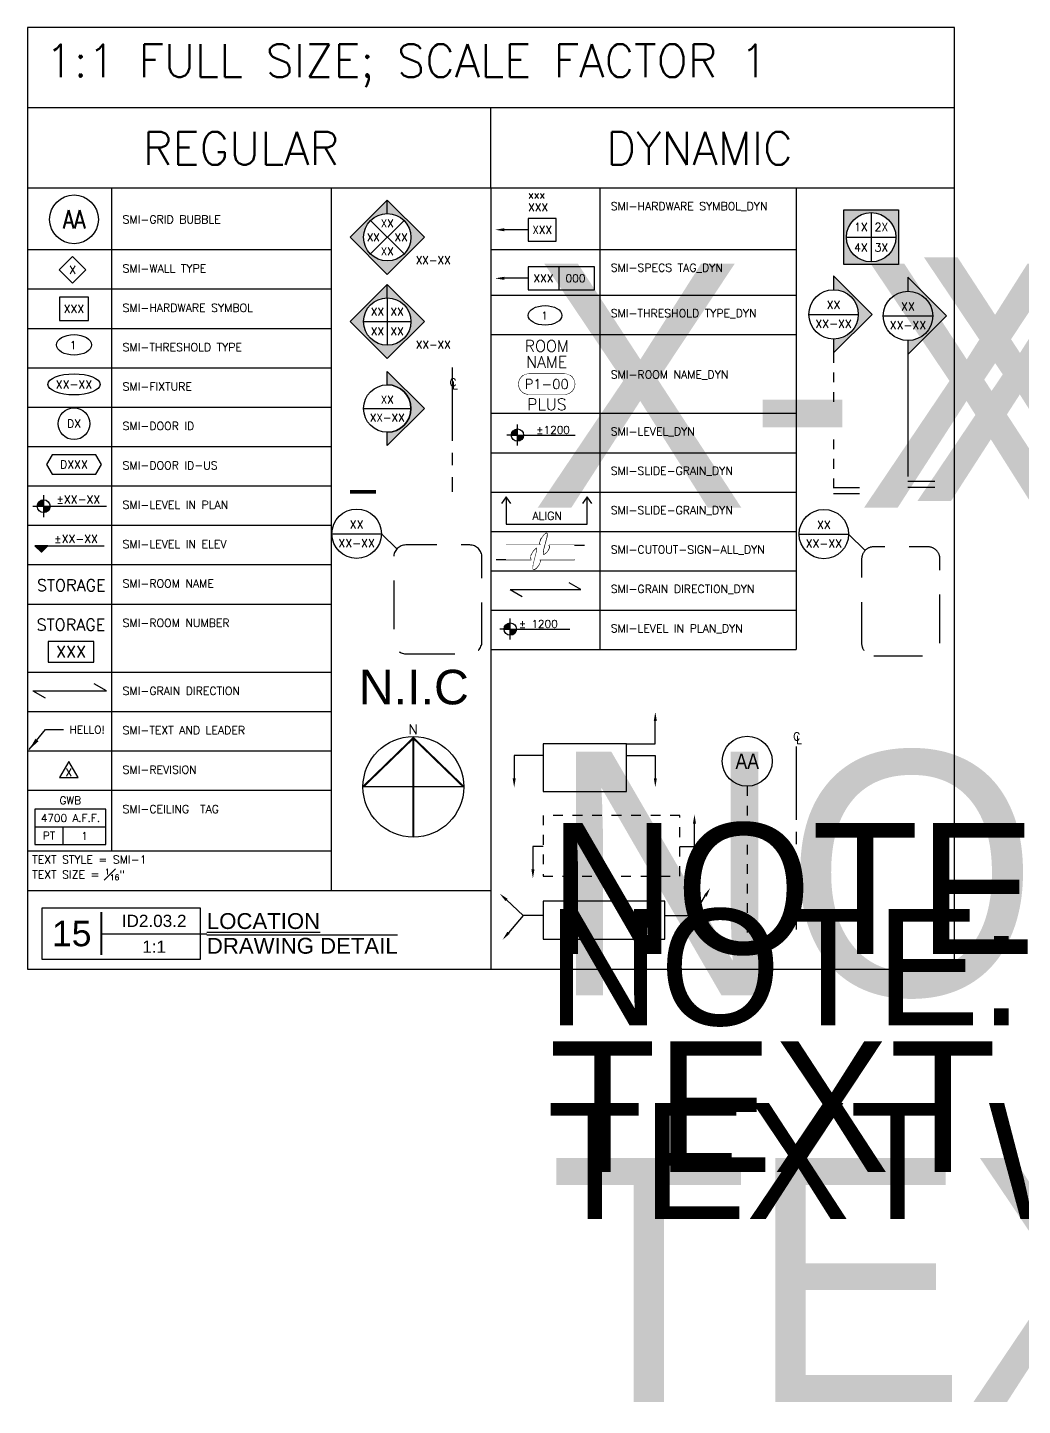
# Model space of a CAD drawing. Header units: inches. Extents: x -11160 to 9368, y -3485 to 2663.
# Drawn here: x -5056.62 to -5046.43, y 899.45 to 913.57 of the extents above; entities that cross this region are included whole.
import ezdxf
from ezdxf.enums import TextEntityAlignment as Align

# ---------------------------------------------------------------- set-up
doc = ezdxf.new("R2018")
doc.units = ezdxf.units.IN
doc.header["$MEASUREMENT"] = 0
doc.set_wipeout_variables(frame=1)
for name, pattern in [('AUDIT_D_100415104425-1', [0]), ('CENTER', [2, 1.25, -0.25, 0.25, -0.25]), ('CENTER2', [1.125, 0.75, -0.125, 0.125, -0.125]), ('HIDDEN2', [0.1875, 0.125, -0.0625]), ('HIDDENX2', [0.75, 0.5, -0.25]), ('PHANTOM2', [1.25, 0.625, -0.125, 0.125, -0.125, 0.125, -0.125])]:
    doc.linetypes.add(name, pattern=pattern)
doc.layers.add('A-ARCH-NOTE', color=2, linetype='AUDIT_D_100415104425-1', lineweight=20)
for name, color, linetype in [('I-Anno-Code', 2, 'Continuous'), ('SM-A-NOTE', 2, 'Continuous'), ('SM-COM-TEXT', 2, 'Continuous'), ('SM-I-Ctrl-Wout', 197, 'Continuous'), ('SM-RCP-TEXT', 2, 'Continuous')]:
    doc.layers.add(name, color=color, linetype=linetype)
doc.styles.add('ATTRIBUTES', font='romans.shx')
doc.styles.add('ATTRIBUTES-1', font='romans.shx', dxfattribs={"height": 0.082031})
doc.styles.add('Grid_STANDARD', font='ARIALN.TTF')
doc.styles.add('ROMANS65', font='ROMANS.shx', dxfattribs={"height": 6.5})
doc.styles.add('SHT_ARIAL', font='arial.ttf')
doc.styles.add('SIMPLEX', font='simplex.shx')
doc.styles.add('SMI-1', font='romans.shx', dxfattribs={"height": 0.082031})
doc.styles.add('SMM-1', font='romans.shx', dxfattribs={"height": 2})
doc.styles.add('SMM-BOLD', font='arial.ttf', dxfattribs={"height": 0.5})
doc.styles.add('SMM_ARIAL', font='arial.ttf')
doc.dimstyles.new('SMI-1', dxfattribs={"dimtxt": 0.078125, "dimasz": 0.125, "dimexe": 0.078125, "dimexo": 0.078125, "dimgap": 0.0625, "dimtad": 1, "dimdec": 4, "dimzin": 3, "dimdsep": 46, "dimlunit": 4, "dimtxsty": 'SMI-1', "dimblk": 'SMI-thick', "dimcen": 0.09375, "dimclrd": 1, "dimclre": 1, "dimclrt": 2, "dimadec": 0, "dimazin": 0, "dimtfac": 0.09375, "dimtdec": 4, "dimtmove": 2, "dimatfit": 3, "dimfxl": 1, "dimfrac": 2, "dimtolj": 1, "dimtzin": 3, "dimarcsym": 0})

# ---------------------------------------------------------------- blocks, each defined once
blk = doc.blocks.new('SMI-walltype')
at = {"color": 3}
blk.add_lwpolyline([(-0.001, -0.136), (0.135, 0), (-0.001, 0.137), (-0.137, 0)], close=True, dxfattribs=at)
at = {"color": 2, "style": 'ATTRIBUTES-1'}
blk.add_attdef('WALL_TYPE_NO.', text='', height=0.082, dxfattribs=at).set_placement((0, 0), align=Align.MIDDLE_CENTER)
blk = doc.blocks.new('SMI-reference-bubble')
at = {"color": 3}
blk.add_line((-0.253, 0), (0.253, 0), dxfattribs=at)
blk.add_circle((0, 0), 0.253, dxfattribs=at)
at = {"color": 2, "style": 'ATTRIBUTES-1'}
for tag, p in [('NO', (0, 0.096)), ('PAGE', (0, -0.096))]:
    blk.add_attdef(tag, text='', height=0.082, dxfattribs=at).set_placement(p, align=Align.MIDDLE_CENTER)
blk = doc.blocks.new('SMI-room_name')
at = {"color": 4, "style": 'ATTRIBUTES'}
blk.add_attdef('R_NAME', text='', height=0.12, dxfattribs=at).set_placement((0, 0), align=Align.MIDDLE_CENTER)
blk = doc.blocks.new('*U220')
at = {"color": 8, "linetype": 'CENTER2'}
blk.add_line((0, -0.106), (0, -2.099), dxfattribs=at)
at = {"color": 2, "char_height": 0.082, "style": 'SMI-1'}
for s, insert, width, attachment_point in [('C', (-0.031, 0.039), 0.06732, 1), ('L', (0, -0.079), 0.0917, 7)]:
    blk.add_mtext(s, dxfattribs=dict(at, insert=insert, width=width, attachment_point=attachment_point))
blk = doc.blocks.new('*U205')
at = {"color": 3}
for p, q in [((-0.64, 0.688), (-0.133, 0.688)), ((-0.133, 0.688), (0.037, 0.521))]:
    blk.add_line(p, q, dxfattribs=at)
at = {"color": 3, "linetype": 'HIDDENX2', "flags": 128}
blk.add_lwpolyline([(0.125, -0.558), (0.677, -0.558, 0.414214), (0.802, -0.433), (0.802, 0.433, 0.414214), (0.677, 0.558), (0.125, 0.558, 0.414214), (0, 0.433), (0, -0.433, 0.414214)], format="xyb", close=True, dxfattribs=at)
at = {"color": 3}
blk.add_circle((-0.387, 0.688), 0.253, dxfattribs=at)
at = {"color": 2, "style": 'SMI-1', "flags": 8}
for tag, p in [('#', (-0.387, 0.784)), ('##', (-0.387, 0.592))]:
    blk.add_attdef(tag, text='', height=0.082, dxfattribs=at).set_placement(p, align=Align.MIDDLE_CENTER)
blk = doc.blocks.new('SMI-thick')
at = {"color": 0, "linetype": 'Continuous'}
blk.add_line((-1.08, 0), (1.08, 0), dxfattribs=at)
at = {"color": 4, "linetype": 'Continuous'}
blk.add_line((0.39, 0.39), (-0.39, -0.39), dxfattribs=at)
blk = doc.blocks.new('SMI-cline-symbol')
at = {"color": 2, "char_height": 0.082, "width": 2.23601, "style": 'SMI-1'}
for s, insert, attachment_point in [('C', (-0.029, 0.114), 1), ('L', (0, 0), 7)]:
    blk.add_mtext(s, dxfattribs=dict(at, insert=insert, attachment_point=attachment_point))
blk = doc.blocks.new('SMI-4_way_angled_elevation_symbol')
at = {"color": 2}
for p, q in [((4.36, 4.36), (-4.36, -4.36)), ((-4.36, 4.36), (4.36, -4.36))]:
    blk.add_line(p, q, dxfattribs=at)
blk.add_circle((0, 0), 6.17, dxfattribs=at)
at = {"color": 2, "style": 'ATTRIBUTES-1'}
for p in [(0, 3.62), (-3.62, 0), (3.62, 0), (0, -3.62)]:
    blk.add_attdef('NO', text='', height=2, dxfattribs=at).set_placement(p, align=Align.MIDDLE_CENTER)
blk.add_attdef('PAGE', text='', height=2, dxfattribs=at).set_placement((7.41, -4.97), align=Align.TOP_LEFT)
blk = doc.blocks.new('SMI-REVISION')
at = {"color": 2}
blk.add_lwpolyline([(2.44, 4.23), (0, 0), (4.89, 0)], close=True, dxfattribs=at)
at = {"color": 2, "style": 'ATTRIBUTES-1'}
blk.add_attdef('REV_NO.', text='', height=2, dxfattribs=at).set_placement((2.46, 0.39), align=Align.CENTER)
blk = doc.blocks.new('SMI-4way-elev_dyn')
h = blk.add_hatch(color=8)
h.paths.add_polyline_path([(-0.28, 0.28), (-0.28, -0.28), (0.28, -0.28), (0.28, 0.28)])
h.paths.add_polyline_path([(0.253, 0, 1), (-0.253, 0, 1)], flags=16)
h.paths.add_polyline_path([(-0.188, -0.167), (-0.006, -0.167), (-0.006, -0.044), (-0.188, -0.044)], flags=8)
h.paths.add_polyline_path([(0.022, -0.167), (0.2, -0.167), (0.2, -0.044), (0.022, -0.044)], flags=8)
h.paths.add_polyline_path([(0.022, 0.044), (0.2, 0.044), (0.2, 0.167), (0.022, 0.167)], flags=8)
h.paths.add_polyline_path([(-0.194, 0.044), (-0.04, 0.044), (-0.04, 0.167), (-0.194, 0.167)], flags=8)
at = {"color": 3}
for p, q in [((0, 0.253), (0, -0.253)), ((-0.253, 0), (0.253, 0))]:
    blk.add_line(p, q, dxfattribs=at)
at = {"color": 8}
blk.add_lwpolyline([(-0.28, -0.28), (-0.28, 0.28), (0.28, 0.28), (0.28, -0.28)], close=True, dxfattribs=at)
at = {"color": 3}
blk.add_circle((0, 0), 0.253, dxfattribs=at)
at = {"color": 8}
blk.add_circle((0, 0), 0.253, dxfattribs=at)
at = {"color": 2, "style": 'ATTRIBUTES-1'}
for tag, p in [('N1', (-0.105, 0.105)), ('N2', (0.105, 0.105)), ('N4', (-0.105, -0.105)), ('N3', (0.105, -0.105))]:
    blk.add_attdef(tag, text='', height=0.082, dxfattribs=at).set_placement(p, align=Align.MIDDLE_CENTER)
at = {"color": 2, "lineweight": 30, "flags": 104}
blk.add_attdef('PAGE', text='', height=0.082, dxfattribs=at).set_placement((0.398, -0.205), align=Align.TOP_LEFT)
blk = doc.blocks.new('*U140')
at = {"color": 8, "linetype": 'CENTER2'}
blk.add_line((0, 0), (0, -40.33), dxfattribs=at)
at = {"color": 4, "linetype": 'Continuous'}
blk.add_circle((0, 6.5), 6.5, dxfattribs=at)
at = {"color": 0, "linetype": 'Continuous', "style": 'Grid_STANDARD'}
blk.add_attdef('XX', text='', height=4, dxfattribs=at).set_placement((0, 6.5), align=Align.MIDDLE_CENTER)
blk = doc.blocks.new('*U141')
at = {"color": 3}
blk.add_line((0, -44.7), (6.74, -44.7), dxfattribs=at)
at = {"color": 5}
blk.add_line((0, -46.22), (6.74, -46.22), dxfattribs=at)
at = {"color": 5, "linetype": 'CENTER'}
for points in [[(0, -9.66), (0, -24.23)], [(0, -32.17), (0, -46.22)]]:
    blk.add_lwpolyline(points, dxfattribs=at)
blk = doc.blocks.new('*U142')
at = {"layer": 'A-ARCH-NOTE', "color": 3}
blk.add_lwpolyline([(-4.63, -4.76, -1), (-4.63, 0.53), (4.63, 0.53, -1), (4.63, -4.76)], format="xyb", close=True, dxfattribs=at)
at = {"color": 0, "style": 'SIMPLEX'}
blk.add_attdef('P1-00', text='', height=2.5, dxfattribs=at).set_placement((0, -2.11), align=Align.MIDDLE)
at = {"layer": 'A-ARCH-NOTE', "color": 4, "style": 'ATTRIBUTES-1'}
for tag, p in [('RM_NAME2', (0, 6.3)), ('RM_NAME', (0, 2.14)), ('MISC', (0.03, -8.89))]:
    blk.add_attdef(tag, text='', height=3, dxfattribs=at).set_placement(p, align=Align.CENTER)
blk.add_wipeout([(0, 0.53), (4.63, 0.53), (4.91, 0.51), (5.09, 0.49), (5.57, 0.35), (5.95, 0.17), (6.3, -0.07), (6.63, -0.39), (6.93, -0.82), (7.09, -1.15), (7.22, -1.62), (7.27, -2.11), (7.22, -2.61), (7.09, -3.08), (6.93, -3.41), (6.63, -3.84), (6.3, -4.16), (5.95, -4.4), (5.57, -4.58), (5.09, -4.72), (4.91, -4.74), (4.63, -4.76), (0, -4.76), (-4.63, -4.76), (-4.91, -4.74), (-5.09, -4.72), (-5.57, -4.58), (-5.95, -4.4), (-6.3, -4.16), (-6.63, -3.84), (-6.93, -3.41), (-7.09, -3.08), (-7.22, -2.61), (-7.27, -2.11), (-7.22, -1.62), (-7.09, -1.15), (-6.93, -0.82), (-6.63, -0.39), (-6.3, -0.07), (-5.95, 0.17), (-5.57, 0.35), (-5.09, 0.49), (-4.91, 0.51), (-4.63, 0.53)]).dxf.layer = 'SM-I-Ctrl-Wout'
blk = doc.blocks.new('*U143')
at = {"color": 0, "linetype": 'ByBlock'}
for p, q in [((0, 3.02), (0, -9.4)), ((21.66, 3.02), (0, 3.02)), ((21.66, -9.4), (21.66, 3.02)), ((0, -9.4), (21.66, -9.4))]:
    blk.add_line(p, q, dxfattribs=at)
at = {"color": 1, "linetype": 'ByBlock'}
for points in [[(29.19, 8.95, 0.8, 0, 0), (29.19, 11.35, 0, 0, 0)], [(-7.53, -5.91, 0.8, 0, 0), (-7.53, -8.31, 0, 0, 0)], [(29.19, -5.91, 0.8, 0, 0), (29.19, -8.31, 0, 0, 0)]]:
    blk.add_lwpolyline(points, format="xyseb", dxfattribs=at)
for points in [[(29.19, 3.02), (29.19, 8.95)], [(0, 0.02), (-7.53, 0.02)], [(-7.53, 0.02), (-7.53, -5.91)], [(21.66, 3.02), (29.19, 3.02)], [(21.66, 0.02), (29.19, 0.02)], [(29.19, 0.02), (29.19, -5.91)]]:
    blk.add_lwpolyline(points, dxfattribs=at)
at = {"layer": 'I-Anno-Code', "lineweight": 30, "flags": 104}
blk.add_attdef('Text', text='', height=2, dxfattribs=at).set_placement((1.55, 1.03), align=Align.TOP_LEFT)
blk = doc.blocks.new('*U144')
at = {"color": 1, "linetype": 'ByBlock'}
for points in [[(39.38, 0.85, 0.8, 0, 0), (39.38, 3.26, 0, 0, 0)], [(-2.66, -11, 0.8, 0, 0), (-2.66, -13.41, 0, 0, 0)], [(39.38, -11, 0.8, 0, 0), (39.38, -13.41, 0, 0, 0)]]:
    blk.add_lwpolyline(points, format="xyseb", dxfattribs=at)
for points in [[(39.38, -5.08), (39.38, 0.85)], [(0, -5.08), (-2.66, -5.08)], [(-2.66, -5.08), (-2.66, -11)], [(35.61, -5.08), (39.38, -5.08)], [(35.61, -5.08), (39.38, -5.08)], [(39.38, -5.08), (39.38, -11)]]:
    blk.add_lwpolyline(points, dxfattribs=at)
at = {"layer": 'Defpoints', "color": 67, "linetype": 'HIDDEN2'}
for p, q in [((0, 3.02), (0, -12.75)), ((35.61, 3.02), (0, 3.02)), ((35.61, -12.75), (35.61, 3.02)), ((0, -12.75), (35.61, -12.75))]:
    blk.add_line(p, q, dxfattribs=at)
at = {"layer": 'I-Anno-Code', "lineweight": 30, "flags": 104}
blk.add_attdef('Text', text='', height=2, dxfattribs=at).set_placement((1.55, 1.03), align=Align.TOP_LEFT)
blk = doc.blocks.new('*U145')
at = {"color": 1}
blk.add_lwpolyline([(-6.19, 0.02, 0.8, 0, 0), (-8.59, 0.02, 0, 0, 0)], format="xyseb", dxfattribs=at)
for points in [[(-4.2, 0.02), (-6.19, 0.02)], [(0, 0.02), (-4.2, 0.02)]]:
    blk.add_lwpolyline(points, dxfattribs=at)
blk.add_lwpolyline([(0, -2.91), (7.29, -2.91), (7.29, 2.91), (0, 2.91)], close=True, dxfattribs=at)
at = {"color": 2, "style": 'ATTRIBUTES-1'}
for tag, p in [('NAME2', (0, 9.13)), ('NAME1', (0, 5.82))]:
    blk.add_attdef(tag, text='', height=2, dxfattribs=at).set_placement(p, align=Align.MIDDLE_LEFT)
blk.add_attdef('NO.', text='', height=2, dxfattribs=at).set_placement((3.64, 0), align=Align.MIDDLE_CENTER)
blk = doc.blocks.new('*U217')
at = {"color": 1}
blk.add_line((7.93, 3.02), (7.93, -2.98), dxfattribs=at)
at = {"color": 1, "linetype": 'ByBlock'}
blk.add_lwpolyline([(-6.22, 0.02, 0.8, 0, 0), (-8.62, 0.02, 0, 0, 0)], format="xyseb", dxfattribs=at)
for points in [[(-4.8, 0.02), (-6.22, 0.02)], [(0, 0.02), (-4.8, 0.02)]]:
    blk.add_lwpolyline(points, dxfattribs=at)
at = {"color": 0}
blk.add_lwpolyline([(0, -2.98), (17.23, -2.98), (17.23, 3.02), (0, 3.02)], close=True, dxfattribs=at)
at = {"color": 2, "lineweight": 30, "flags": 104}
blk.add_attdef('NAME', text='', height=2, dxfattribs=at).set_placement((0.57, 3.83), align=Align.BOTTOM_LEFT)
at = {"color": 2, "style": 'SMM-1'}
blk.add_attdef('TYP', text='', height=2, dxfattribs=at).set_placement((3.96, 0.02), align=Align.MIDDLE_CENTER)
blk.add_attdef('XXX', text='', height=2, dxfattribs=at).set_placement((9.73, 0.02), align=Align.MIDDLE_LEFT)
blk = doc.blocks.new('SMI-ceiling_tag')
at = {"color": 1}
blk.add_line((-11.08, -6.91), (-11.08, -2.3), dxfattribs=at)
blk.add_lwpolyline([(-18.46, -2.3), (0, -2.3), (0, 2.3), (-18.46, 2.3)], close=True, dxfattribs=at)
at = {"color": 3}
blk.add_lwpolyline([(-18.46, 2.3), (-18.46, -6.91), (0, -6.91), (0, 2.3), (-18.46, 2.3)], dxfattribs=at)
at = {"color": 2, "style": 'ATTRIBUTES-1'}
for tag, p in [('MATERIAL', (-9.23, 4.6)), ('C.HEIGHT', (-9.2, 0)), ('FINISH', (-14.77, -4.6)), ('NO.', (-5.54, -4.66))]:
    blk.add_attdef(tag, text='', height=2, dxfattribs=at).set_placement(p, align=Align.MIDDLE_CENTER)
blk = doc.blocks.new('SM REF TAG-L')
at = {"color": 1, "linetype": 'Continuous'}
blk.add_line((14.03, 0), (38.98, 0), dxfattribs=at)
at = {"color": 2, "linetype": 'Continuous'}
blk.add_lwpolyline([(37.38, -6.12), (0, -6.12), (0, 6.12), (37.38, 6.12)], close=True, dxfattribs=at)
at = {"color": 1, "linetype": 'Continuous', "const_width": 0.5}
blk.add_lwpolyline([(14.03, 5.15), (14.03, -5.05)], dxfattribs=at)
at = {"color": 1, "style": 'SHT_ARIAL'}
for tag, p in [('TITLE2', (39, 6.12)), ('%%UTITLE2', (39, 1.11)), ('%%OTITLE1', (39, -4.74))]:
    blk.add_attdef(tag, p, '', height=3.75, dxfattribs=at)
at = {"color": 1, "linetype": 'Continuous', "style": 'SHT_ARIAL'}
for tag, p in [('SHEET', (26.52, 3.03)), ('SCALE', (26.52, -3.09))]:
    blk.add_attdef(tag, text='', height=2.67, dxfattribs=at).set_placement(p, align=Align.MIDDLE)
at = {"color": 1, "style": 'SHT_ARIAL'}
blk.add_attdef('NO', text='', height=6.03, dxfattribs=at).set_placement((7.02, -0.01), align=Align.MIDDLE)
blk = doc.blocks.new('*U147')
at = {"linetype": 'ByBlock'}
for points in [[(-0.328, 0.188), (0.129, 0.188, -0.35878), (0.113, 0.222, -0.158891), (0.191, 0.34, -0.660676), (0.202, 0.336, -0.099894), (0.193, 0.272), (0.16, 0.144, 0.063527), (0.151, 0.074, 0.712672), (0.172, 0.064, 0.165502), (0.24, 0.151, 0.321469), (0.232, 0.188), (0.69, 0.188)], [(-0.457, 0), (0, 0, -0.35878), (-0.015, 0.034, -0.158891), (0.062, 0.152, -0.660676), (0.073, 0.148, -0.099894), (0.064, 0.084), (0.032, -0.044, 0.063527), (0.023, -0.113, 0.712672), (0.043, -0.124, 0.165502), (0.112, -0.036, 0.321469), (0.104, 0), (0.561, 0)]]:
    blk.add_lwpolyline(points, format="xyb", dxfattribs=at)
at = {"color": 191, "linetype": 'ByBlock'}
blk.add_wipeout([(-0.328, 0.188), (-0.328, 0), (0, 0), (-0.007, 0.005), (-0.011, 0.009), (-0.014, 0.014), (-0.016, 0.021), (-0.016, 0.027), (-0.015, 0.034), (-0.012, 0.045), (-0.009, 0.055), (-0.004, 0.067), (0.002, 0.078), (0.009, 0.091), (0.014, 0.099), (0.021, 0.11), (0.027, 0.117), (0.034, 0.125), (0.039, 0.131), (0.046, 0.138), (0.052, 0.144), (0.059, 0.15), (0.065, 0.154), (0.069, 0.154), (0.071, 0.149), (0.073, 0.144), (0.073, 0.131), (0.072, 0.115), (0.07, 0.105), (0.068, 0.096), (0.064, 0.084), (0.061, 0.069), (0.058, 0.059), (0.055, 0.049), (0.052, 0.035), (0.048, 0.02), (0.045, 0.01), (0.041, -0.008), (0.038, -0.019), (0.034, -0.034), (0.031, -0.048), (0.027, -0.063), (0.025, -0.08), (0.023, -0.098), (0.023, -0.117), (0.024, -0.121), (0.026, -0.124), (0.029, -0.126), (0.037, -0.127), (0.046, -0.122), (0.055, -0.115), (0.063, -0.109), (0.074, -0.098), (0.08, -0.091), (0.089, -0.079), (0.096, -0.069), (0.101, -0.06), (0.106, -0.05), (0.112, -0.036), (0.114, -0.026), (0.114, -0.017), (0.111, -0.009), (0.106, -0.002), (0.104, 0), (0.561, 0), (0.561, 0.188), (0.232, 0.188), (0.237, 0.183), (0.24, 0.177), (0.242, 0.171), (0.243, 0.166), (0.243, 0.16), (0.241, 0.154), (0.239, 0.147), (0.236, 0.141), (0.231, 0.13), (0.227, 0.122), (0.22, 0.112), (0.216, 0.106), (0.211, 0.099), (0.205, 0.093), (0.199, 0.086), (0.193, 0.081), (0.187, 0.076), (0.181, 0.071), (0.175, 0.066), (0.172, 0.064), (0.169, 0.062), (0.165, 0.061), (0.162, 0.061), (0.16, 0.061), (0.158, 0.062), (0.155, 0.064), (0.153, 0.066), (0.152, 0.068), (0.151, 0.07), (0.151, 0.074), (0.152, 0.087), (0.153, 0.104), (0.156, 0.126), (0.159, 0.14), (0.162, 0.15), (0.164, 0.16), (0.168, 0.173), (0.169, 0.18), (0.172, 0.19), (0.176, 0.204), (0.179, 0.217), (0.182, 0.228), (0.185, 0.24), (0.189, 0.254), (0.193, 0.27), (0.196, 0.28), (0.198, 0.287), (0.2, 0.298), (0.201, 0.308), (0.202, 0.315), (0.202, 0.326), (0.202, 0.33), (0.201, 0.337), (0.201, 0.337), (0.199, 0.34), (0.198, 0.341), (0.194, 0.342), (0.191, 0.34), (0.186, 0.336), (0.177, 0.328), (0.168, 0.319), (0.16, 0.31), (0.149, 0.297), (0.138, 0.279), (0.131, 0.267), (0.125, 0.255), (0.121, 0.245), (0.117, 0.235), (0.113, 0.222), (0.112, 0.212), (0.113, 0.206), (0.116, 0.199), (0.12, 0.194), (0.123, 0.191), (0.129, 0.188)], dxfattribs=at).dxf.layer = 'SM-I-Ctrl-Wout'
blk = doc.blocks.new('*U148')
at = {"color": 0, "linetype": 'ByBlock'}
for p, q in [((0, 3.02), (0, -6.81)), ((31.66, 3.02), (0, 3.02)), ((31.66, -6.81), (31.66, 3.02)), ((0, -6.81), (31.66, -6.81))]:
    blk.add_line(p, q, dxfattribs=at)
at = {"color": 1, "linetype": 'ByBlock'}
for points in [[(-9.53, 3.39, 0.8, 0, 0), (-11.29, 5.02, 0, 0, 0)], [(42.2, 4.42, 0.8, 0, 0), (43.45, 6.47, 0, 0, 0)], [(-9, -5.17, 0.8, 0, 0), (-10.55, -7.01, 0, 0, 0)]]:
    blk.add_lwpolyline(points, format="xyseb", dxfattribs=at)
for points in [[(39.11, -0.64), (42.2, 4.42)], [(-5.18, -0.64), (-9.53, 3.39)], [(-5.18, -0.64), (-9, -5.17)], [(0.09, -0.64), (-5.18, -0.64)], [(0.09, -0.64), (-5.18, -0.64)], [(31.57, -0.64), (39.11, -0.64)]]:
    blk.add_lwpolyline(points, dxfattribs=at)
at = {"layer": 'I-Anno-Code', "lineweight": 30, "flags": 104}
blk.add_attdef('Text', text='', height=2, dxfattribs=at).set_placement((1.55, 1.03), align=Align.TOP_LEFT)
blk = doc.blocks.new('SMI-section_right')
at = {"color": 3}
blk.add_line((-6.17, 0), (6.17, 0), dxfattribs=at)
blk.add_circle((0, 0), 6.17, dxfattribs=at)
at = {"color": 2, "style": 'ATTRIBUTES-1'}
for tag, p in [('NO', (0, 2.34)), ('PAGE', (0, -2.34))]:
    blk.add_attdef(tag, text='', height=2, dxfattribs=at).set_placement(p, align=Align.MIDDLE_CENTER)
blk = doc.blocks.new('SM_TAG FULL ARROW')
for points in [[(6.17, 0), (9.66, 0), (0, 9.66), (-9.66, 0), (-6.17, 0, -1)], [(-6.17, 0), (-9.66, 0), (0, -9.66), (9.66, 0), (6.17, 0, -1)]]:
    blk.add_hatch(color=252).paths.add_polyline_path(points)
at = {"color": 8}
blk.add_line((6.17, 0), (9.66, 0), dxfattribs=at)
blk.add_line((6.17, 0), (9.66, 0), dxfattribs=at)
blk.add_lwpolyline([(-9.66, 0), (0, 9.66), (9.66, 0), (0, -9.66)], close=True, dxfattribs=at)
blk.add_circle((0, 0), 6.17, dxfattribs=at)
blk = doc.blocks.new('SMI-4_way_elevation_symbol')
at = {"color": 3}
for p, q in [((0, 6.17), (0, -6.17)), ((-6.17, 0), (6.17, 0))]:
    blk.add_line(p, q, dxfattribs=at)
blk.add_circle((0, 0), 6.17, dxfattribs=at)
at = {"color": 2, "style": 'ATTRIBUTES-1'}
for p in [(-2.56, 2.56), (2.56, 2.56), (-2.56, -2.56), (2.56, -2.56)]:
    blk.add_attdef('NO', text='', height=2, dxfattribs=at).set_placement(p, align=Align.MIDDLE_CENTER)
blk.add_attdef('PAGE', text='', height=2, dxfattribs=at).set_placement((7.44, -4.99), align=Align.TOP_LEFT)
blk = doc.blocks.new('SM_TAG ARROW')
blk.add_hatch(color=8).paths.add_polyline_path([(0, -6.17), (0, -9.66), (9.66, 0), (0, 9.66), (0, 6.17, -1)])
at = {"color": 8}
blk.add_lwpolyline([(0, -6.17, 1), (0, 6.17), (0, 9.66), (9.66, 0), (0, -9.66)], format="xyb", close=True, dxfattribs=at)
blk = doc.blocks.new('*U149')
at = {"color": 3}
blk.add_ellipse((4.3, -0.07), major_axis=(4.38, 0), ratio=0.581778, dxfattribs=at)
at = {"color": 2, "style": 'ATTRIBUTES-1'}
blk.add_attdef('TRASH_NO.', text='', height=2, dxfattribs=at).set_placement((4.13, -1.14), align=Align.CENTER)
blk = doc.blocks.new('*U150')
h = blk.add_hatch(color=9)
h.paths.add_polyline_path([(0, 1.6, 0.414214), (-1.6, 0), (0, 0)])
h.paths.add_polyline_path([(1.6, 0), (0, 0), (0, -1.6, 0.414214)])
at = {"color": 3}
for p, q in [((-1.6, 0), (-2.75, 0)), ((-1.6, 0), (15.05, 0)), ((0, -2.75), (0, 2.75))]:
    blk.add_line(p, q, dxfattribs=at)
blk.add_circle((0, 0), 1.6, dxfattribs=at)
at = {"color": 2, "style": 'ATTRIBUTES-1'}
blk.add_attdef('LEVEL', text='', height=2, dxfattribs=at).set_placement((4.92, -0.27), align=Align.BOTTOM_LEFT)
blk = doc.blocks.new('SMI-grain_direction_DYN')
for p, q in [((0, 0), (3.05, -1.76)), ((0, 0), (18.36, 0)), ((18.36, 0), (15.31, 1.76))]:
    blk.add_line(p, q)
blk = doc.blocks.new('*U151')
at = {"color": 1}
for points in [[(0.048, -0.067), (0, 0), (-0.048, -0.067)], [(0, 0), (0, -0.278), (0.828, -0.278), (0.828, 0)], [(0.876, -0.067), (0.828, 0), (0.78, -0.067)]]:
    blk.add_lwpolyline(points, dxfattribs=at)
at = {"color": 2, "style": 'SMM-1', "flags": 8}
blk.add_attdef('ALIGN', text='', height=0.082, dxfattribs=at).set_placement((0.419, -0.194), align=Align.MIDDLE_CENTER)
blk = doc.blocks.new('*U164')
at = {"color": 5, "linetype": 'CENTER'}
blk.add_line((0, -0.396), (0, -1.757), dxfattribs=at)
at = {"color": 3}
blk.add_line((0, -1.695), (0.276, -1.695), dxfattribs=at)
at = {"color": 5}
blk.add_line((0, -1.757), (0.276, -1.757), dxfattribs=at)
blk = doc.blocks.new('*U204')
h = blk.add_hatch(color=8)
edge = h.paths.add_edge_path()
edge.add_line((0.396, 0), (0, 0.396))
edge.add_line((0, 0.396), (0, 0.253))
edge.add_arc((0, 0), 0.253, -90, 90, ccw=False)
edge.add_line((0, -0.253), (0, -0.396))
edge.add_line((0, -0.396), (0.396, 0))
at = {"color": 3}
blk.add_line((-0.253, 0), (0.253, 0), dxfattribs=at)
at = {"color": 8}
blk.add_lwpolyline([(0.396, 0), (0, 0.396), (0, 0.253, -1), (0, -0.253), (0, -0.396)], format="xyb", close=True, dxfattribs=at)
at = {"color": 3}
blk.add_circle((0, 0), 0.253, dxfattribs=at)
at = {"color": 2, "style": 'SMI-1', "flags": 8}
for tag, p in [('NO', (0, 0.096)), ('PAGE', (0, -0.096))]:
    blk.add_attdef(tag, text='', height=0.082, dxfattribs=at).set_placement(p, align=Align.MIDDLE_CENTER)
blk = doc.blocks.new('SMI-room_number')
at = {"color": 3}
blk.add_lwpolyline([(0, -0.107), (0.468, -0.107), (0.468, 0.107), (0, 0.107)], close=True, dxfattribs=at)
at = {"color": 4, "style": 'ATTRIBUTES'}
blk.add_attdef('R_NAME', text='', height=0.12, dxfattribs=at).set_placement((0.234, 0.277), align=Align.MIDDLE_CENTER)
at = {"color": 2, "style": 'ATTRIBUTES'}
blk.add_attdef('NO.', text='', height=0.12, dxfattribs=at).set_placement((0.234, 0), align=Align.MIDDLE_CENTER)
blk = doc.blocks.new('SMI-grid_bubble')
at = {"linetype": 'Continuous'}
blk.add_circle((0, 0), 0.25, dxfattribs=at)
at = {"color": 2, "linetype": 'Continuous', "style": 'SMI-1', "width": 0.8}
blk.add_attdef('XX', text='', height=0.188, dxfattribs=at).set_placement((0, 0), align=Align.MIDDLE_CENTER)
blk = doc.blocks.new('SMI-hardware_symbol')
at = {"color": 1}
blk.add_lwpolyline([(-0.149, -0.119), (0.149, -0.119), (0.149, 0.119), (-0.149, 0.119)], close=True, dxfattribs=at)
at = {"color": 2, "style": 'ATTRIBUTES-1'}
blk.add_attdef('NO.', text='', height=0.082, dxfattribs=at).set_placement((0, 0), align=Align.MIDDLE_CENTER)
blk = doc.blocks.new('SMI-trash_type')
at = {"color": 3}
blk.add_ellipse((0, 0), major_axis=(0.18, 0), ratio=0.581778, dxfattribs=at)
at = {"color": 2, "style": 'ATTRIBUTES-1'}
blk.add_attdef('TRASH_NO.', text='', height=0.082, dxfattribs=at).set_placement((-0.007, -0.044), align=Align.CENTER)
blk = doc.blocks.new('SMI-fixture')
at = {"color": 3}
blk.add_ellipse((0, 0), major_axis=(0.267, 0), ratio=0.405564, dxfattribs=at)
at = {"color": 2, "style": 'ATTRIBUTES-1'}
blk.add_attdef('FIXTURE_NO.', text='', height=0.082, dxfattribs=at).set_placement((0, 0), align=Align.MIDDLE_CENTER)
blk = doc.blocks.new('SMI-door-ID')
at = {"color": 2}
blk.add_circle((-0.001, -0.001), 0.163, dxfattribs=at)
at = {"color": 2, "style": 'ATTRIBUTES-1'}
blk.add_attdef('DOOR_NO.', text='', height=0.082, dxfattribs=at).set_placement((0, 0), align=Align.MIDDLE_CENTER)
blk = doc.blocks.new('SMI-door-ID-US')
at = {"color": 2}
blk.add_lwpolyline([(0.224, 0.099), (-0.224, 0.099), (-0.281, 0), (-0.224, -0.099), (0.224, -0.099), (0.281, 0)], close=True, dxfattribs=at)
at = {"color": 2, "style": 'ATTRIBUTES-1'}
blk.add_attdef('DOOR_ID', text='', height=0.082, dxfattribs=at).set_placement((0, 0), align=Align.MIDDLE_CENTER)
blk = doc.blocks.new('SMI-level_in_plan')
at = {"color": 3}
for p, q in [((-0.113, 0), (0.643, 0)), ((-0.065, 0.009), (-0.009, 0.065)), ((-0.064, 0), (0.002, 0.066)), ((-0.062, 0.022), (-0.022, 0.062)), ((-0.054, 0), (0, 0.054)), ((-0.044, 0), (0, 0.044)), ((-0.034, 0), (0, 0.034)), ((-0.024, 0), (0, 0.024)), ((-0.014, 0), (0, 0.014)), ((-0.004, 0), (0, 0.004)), ((0.064, 0), (-0.002, -0.066)), ((0, -0.113), (0, 0.113)), ((0.004, 0), (0, -0.004)), ((0.024, 0), (0, -0.024)), ((0.014, 0), (0, -0.014)), ((0.034, 0), (0, -0.034)), ((0.044, 0), (0, -0.044)), ((0.054, 0), (0, -0.054)), ((0.065, -0.009), (0.009, -0.065)), ((0.062, -0.022), (0.022, -0.062))]:
    blk.add_line(p, q, dxfattribs=at)
blk.add_circle((0, 0), 0.0658, dxfattribs=at)
at = {"color": 2, "style": 'ATTRIBUTES-1'}
blk.add_attdef('LEVEL', text='', height=0.082, dxfattribs=at).set_placement((0.355, 0.07), align=Align.MIDDLE_CENTER)
blk = doc.blocks.new('SMI-level_in_elev')
at = {"color": 3}
for p, q in [((-0.066, 0.066), (0.643, 0.066)), ((-0.06, 0.06), (-0.054, 0.066)), ((-0.055, 0.055), (-0.044, 0.066)), ((-0.05, 0.05), (-0.034, 0.066)), ((-0.045, 0.045), (-0.024, 0.066)), ((-0.04, 0.04), (-0.014, 0.066)), ((-0.035, 0.035), (-0.004, 0.066)), ((0.004, 0.066), (-0.031, 0.031)), ((0.014, 0.066), (-0.026, 0.026)), ((0.024, 0.066), (-0.021, 0.021)), ((0.034, 0.066), (-0.016, 0.016)), ((0.044, 0.066), (-0.011, 0.011)), ((0.054, 0.066), (-0.006, 0.006)), ((0.064, 0.066), (-0.001, 0.001))]:
    blk.add_line(p, q, dxfattribs=at)
blk.add_lwpolyline([(-0.066, 0.066), (0, 0), (0.066, 0.066), (-0.066, 0.066)], dxfattribs=at)
at = {"color": 2, "style": 'ATTRIBUTES-1'}
blk.add_attdef('LEVEL', text='', height=0.082, dxfattribs=at).set_placement((0.355, 0.136), align=Align.MIDDLE_CENTER)
blk = doc.blocks.new('SMI-grain_direction')
at = {"color": 1}
for p, q in [((-0.753, 0), (0, 0)), ((-0.753, 0), (-0.628, -0.072)), ((0, 0), (-0.125, 0.072))]:
    blk.add_line(p, q, dxfattribs=at)
blk = doc.blocks.new('SMI-NORTH')
at = {"color": 8, "linetype": 'Continuous'}
blk.add_line((0.516, 0), (-0.516, 0), dxfattribs=at)
at = {"color": 8, "linetype": 'Continuous', "const_width": 0.0206}
for points in [[(-0.516, 0), (0, 0.501), (0.516, 0)], [(0, -0.516), (0, 0.505)]]:
    blk.add_lwpolyline(points, dxfattribs=at)
at = {"color": 8, "linetype": 'Continuous'}
blk.add_circle((0, 0), 0.516, dxfattribs=at)
at = {"color": 2, "linetype": 'Continuous', "style": 'ROMANS65'}
blk.add_text('N', height=0.101, dxfattribs=at).set_placement((-0.049, 0.539))
blk = doc.blocks.new('*U216')
h = blk.add_hatch(color=9)
h.paths.add_polyline_path([(0, 1.6, 0.414214), (-1.6, 0), (0, 0)])
h.paths.add_polyline_path([(1.6, 0), (0, 0), (0, -1.6, 0.414214)])
at = {"color": 3}
for p, q in [((-1.6, 0), (-2.75, 0)), ((-1.6, 0), (15.45, 0)), ((0, -2.75), (0, 2.75))]:
    blk.add_line(p, q, dxfattribs=at)
blk.add_circle((0, 0), 1.6, dxfattribs=at)
at = {"color": 2, "style": 'ATTRIBUTES-1'}
blk.add_attdef('LEVEL', text='', height=2, dxfattribs=at).set_placement((4.92, -0.27), align=Align.BOTTOM_LEFT)

msp = doc.modelspace()

# ---------------------------------------------------------------- linework, layer by layer
at = {"color": 30}
msp.add_line((-5051.87625, 911.92784), (-5051.87625, 912.7507), dxfattribs=at)
for p, q in [((-5055.76229, 911.92784), (-5055.76229, 905.13269)), ((-5053.51344, 911.92784), (-5053.51344, 904.72894)), ((-5050.76194, 911.92784), (-5050.76194, 907.19664)), ((-5048.75114, 911.92784), (-5048.75114, 907.19664)), ((-5056.62303, 911.29776), (-5053.51344, 911.29776)), ((-5051.87625, 911.29776), (-5048.75114, 911.29776)), ((-5056.62303, 910.89401), (-5053.51344, 910.89401)), ((-5051.87625, 910.8304), (-5048.75114, 910.8304)), ((-5056.62303, 910.49026), (-5053.51344, 910.49026)), ((-5056.62303, 910.08651), (-5053.51344, 910.08651)), ((-5056.62303, 909.68276), (-5053.51344, 909.68276)), ((-5056.62303, 909.27901), (-5053.51344, 909.27901)), ((-5051.87625, 909.21539), (-5048.75114, 909.21539)), ((-5056.62303, 908.87526), (-5053.51344, 908.87526)), ((-5051.87625, 908.81164), (-5048.75114, 908.81164)), ((-5056.62303, 908.47151), (-5053.51344, 908.47151)), ((-5056.62303, 908.06776), (-5053.51344, 908.06776)), ((-5056.62303, 907.66401), (-5053.51344, 907.66401)), ((-5051.87625, 907.60039), (-5048.75114, 907.60039)), ((-5051.87625, 907.19664), (-5048.75114, 907.19664)), ((-5056.62303, 906.96724), (-5053.51344, 906.96724)), ((-5056.62303, 906.56349), (-5053.51344, 906.56349)), ((-5056.62303, 906.15974), (-5053.51344, 906.15974)), ((-5056.62303, 905.75599), (-5053.51344, 905.75599)), ((-5056.62303, 905.13269), (-5053.51344, 905.13269)), ((-5056.62303, 904.72894), (-5051.87625, 904.72894))]:
    msp.add_line(p, q)
at = {"color": 8, "linetype": 'CENTER2'}
msp.add_line((-5052.27237, 910.08842), (-5052.27237, 908.81415), dxfattribs=at)
at = {"color": 3}
msp.add_line((-5052.99883, 908.38473), (-5052.83931, 908.22939), dxfattribs=at)
at = {"color": 30}
for points in [[(-5047.12948, 912.7507), (-5047.12948, 913.57356), (-5056.62303, 913.57356), (-5056.62303, 912.7507)], [(-5047.12948, 911.92784), (-5047.12948, 912.7507), (-5056.62303, 912.7507), (-5056.62303, 911.92784)]]:
    msp.add_lwpolyline(points, dxfattribs=at)
msp.add_lwpolyline([(-5051.87625, 903.92144), (-5047.12948, 903.92144), (-5047.12948, 911.92784), (-5051.87625, 911.92784)], close=True, dxfattribs=at)
at = {"color": 5, "linetype": 'PHANTOM2', "ltscale": 0.5}
msp.add_lwpolyline([(-5053.31945, 910.08842, 0, 0, 0), (-5053.31945, 908.81415, 0.03937, 0.03937, 0), (-5053.05418, 908.81415, 0, 0, 0)], format="xyseb", dxfattribs=at)
at = {"color": 3, "linetype": 'HIDDENX2', "flags": 128}
msp.add_lwpolyline([(-5052.74749, 907.15428), (-5052.09369, 907.15428, 0.41421356), (-5051.96869, 907.27928), (-5051.96869, 908.14456, 0.41421356), (-5052.09369, 908.26956), (-5052.74749, 908.26956, 0.41421356), (-5052.87249, 908.14456), (-5052.87249, 907.27928, 0.41421356)], format="xyb", close=True, dxfattribs=at)

# ---------------------------------------------------------------- block references
at = {"color": 0}
ref = msp.add_blockref('SMI-grid_bubble', (-5056.14746, 911.60738), dxfattribs=at)
ref.add_attrib('XX', 'AA', dxfattribs={"color": 0, "linetype": 'Continuous', "height": 0.1875, "style": 'SMI-1', "width": 0.8}).set_placement((-5056.14746, 911.60738), align=Align.MIDDLE_CENTER)
at = {"xscale": 0.03937007874015755, "yscale": 0.03937007874015755, "zscale": 0.03937007874015755, "rotation": 90}
for p in [(-5052.93842, 911.42398), (-5052.93842, 910.55973)]:
    msp.add_blockref('SM_TAG FULL ARROW', p, dxfattribs=at)
at = {"xscale": 0.03937007874015748, "yscale": 0.03937007874015748, "zscale": 0.03937007874015748}
for name, p, values in [('*U145', (-5051.49419, 911.50002), {'NO.': 'XXX', 'NAME1': 'XXX', 'NAME2': 'xxx'}), ('*U149', (-5051.49125, 910.62602), {'TRASH_NO.': '1'}), ('SMI-section_right', (-5052.93842, 909.66821), {'NO': 'XX', 'PAGE': 'XX-XX'}), ('*U150', (-5051.6054, 909.39638), {'LEVEL': '%%p1200'}), ('*U140', (-5049.25091, 905.797), {'XX': 'AA'}), ('SMI-REVISION', (-5056.29659, 905.88479), {'REV_NO.': 'X'})]:
    msp.add_blockref(name, p, dxfattribs=at).add_auto_attribs(values)
ref = msp.add_blockref('SMI-4_way_angled_elevation_symbol', (-5052.93842, 911.42398), dxfattribs=dict(xscale=0.03937007874015748, yscale=0.03937007874015748, zscale=0.03937007874015748))
ref.add_attrib('PAGE', 'XX-XX', dxfattribs={"color": 2, "height": 0.07875, "style": 'ATTRIBUTES-1'}).set_placement((-5052.64674, 911.22846), align=Align.TOP_LEFT)
ref.add_attrib('NO', 'XX', dxfattribs={"color": 2, "height": 0.07875, "style": 'ATTRIBUTES-1'}).set_placement((-5053.08113, 911.42398), align=Align.MIDDLE_CENTER)
ref.add_attrib('NO', 'XX', dxfattribs={"color": 2, "height": 0.07875, "style": 'ATTRIBUTES-1'}).set_placement((-5052.93842, 911.28127), align=Align.MIDDLE_CENTER)
ref.add_attrib('NO', 'XX', dxfattribs={"color": 2, "height": 0.07875, "style": 'ATTRIBUTES-1'}).set_placement((-5052.79571, 911.42398), align=Align.MIDDLE_CENTER)
ref.add_attrib('NO', 'XX', dxfattribs={"color": 2, "height": 0.07875, "style": 'ATTRIBUTES-1'}).set_placement((-5052.93842, 911.56669), align=Align.MIDDLE_CENTER)
ref = msp.add_blockref('SMI-4way-elev_dyn', (-5047.98136, 911.42398))
ref.add_attrib('N1', '1X', dxfattribs={"color": 2, "height": 0.082031, "style": 'ATTRIBUTES-1'}).set_placement((-5048.08648, 911.5291), align=Align.MIDDLE_CENTER)
ref.add_attrib('N2', '2X', dxfattribs={"color": 2, "height": 0.082031, "style": 'ATTRIBUTES-1'}).set_placement((-5047.87625, 911.5291), align=Align.MIDDLE_CENTER)
ref.add_attrib('N3', '3X', dxfattribs={"color": 2, "height": 0.082031, "style": 'ATTRIBUTES-1'}).set_placement((-5047.87625, 911.31886), align=Align.MIDDLE_CENTER)
ref.add_attrib('N4', '4X', dxfattribs={"color": 2, "height": 0.082031, "style": 'ATTRIBUTES-1'}).set_placement((-5048.08648, 911.31886), align=Align.MIDDLE_CENTER)
lines = msp.add_mtext('XX-XX', dxfattribs={"color": 2, "insert": (-5047.58336, 911.21934), "char_height": 2.5, "attachment_point": 1})
ref.add_attrib('PAGE', '', (-5047.58336, 911.21934), dxfattribs={"flags": 104}).embed_mtext(lines)
at = {"color": 0}
for name, p, values in [('SMI-walltype', (-5056.16178, 911.09069), {'WALL_TYPE_NO.': 'X'}), ('SMI-trash_type', (-5056.14746, 910.32073), {'TRASH_NO.': '1'}), ('SMI-fixture', (-5056.14746, 909.91608), {'FIXTURE_NO.': 'XX-XX'}), ('SMI-door-ID', (-5056.14645, 909.51322), {'DOOR_NO.': 'DX'}), ('SMI-level_in_plan', (-5056.45785, 908.66678), {'LEVEL': '%%pXX-XX'}), ('SMI-level_in_elev', (-5056.48139, 908.1958), {'LEVEL': '%%pXX-XX'})]:
    msp.add_blockref(name, p, dxfattribs=at).add_auto_attribs(values)
for name, p, values in [('*U204', (-5048.36614, 910.6337), {'NO': 'XX', 'PAGE': 'XX-XX'}), ('*U204', (-5047.60416, 910.61785), {'NO': 'XX', 'PAGE': 'XX-XX'}), ('SMI-hardware_symbol', (-5056.14751, 910.69034), {'NO.': 'XXX'}), ('SMI-door-ID-US', (-5056.14753, 909.09561), {'DOOR_ID': 'DXXX'}), ('SMI-reference-bubble', (-5053.25196, 908.38473), {'NO': 'XX', 'PAGE': 'XX-XX'}), ('*U151', (-5051.7193, 908.76239), {'ALIGN': 'ALIGN'}), ('*U205', (-5048.07908, 907.69286), {'#': 'XX', '##': 'XX-XX'}), ('SMI-room_name', (-5056.17558, 907.85698), {'R_NAME': 'STORAGE'}), ('SMI-room_number', (-5056.41286, 907.17478), {'NO.': 'XXX', 'R_NAME': 'STORAGE'})]:
    msp.add_blockref(name, p).add_auto_attribs(values)
ref = msp.add_blockref('SMI-4_way_elevation_symbol', (-5052.93842, 910.55973), dxfattribs=dict(xscale=0.03937007874015748, yscale=0.03937007874015748, zscale=0.03937007874015748))
ref.add_attrib('PAGE', 'XX-XX', dxfattribs={"color": 2, "height": 0.07875, "style": 'ATTRIBUTES-1'}).set_placement((-5052.64565, 910.36328), align=Align.TOP_LEFT)
ref.add_attrib('NO', 'XX', dxfattribs={"color": 2, "height": 0.07875, "style": 'ATTRIBUTES-1'}).set_placement((-5053.03933, 910.45882), align=Align.MIDDLE_CENTER)
ref.add_attrib('NO', 'XX', dxfattribs={"color": 2, "height": 0.07875, "style": 'ATTRIBUTES-1'}).set_placement((-5052.8375, 910.45882), align=Align.MIDDLE_CENTER)
ref.add_attrib('NO', 'XX', dxfattribs={"color": 2, "height": 0.07875, "style": 'ATTRIBUTES-1'}).set_placement((-5052.8375, 910.66065), align=Align.MIDDLE_CENTER)
ref.add_attrib('NO', 'XX', dxfattribs={"color": 2, "height": 0.07875, "style": 'ATTRIBUTES-1'}).set_placement((-5053.03933, 910.66065), align=Align.MIDDLE_CENTER)
for name, p, xscale, yscale, zscale in [('*U141', (-5048.36614, 910.61785), 0.03937007874015748, 0.03937007874015748, 0.03937007874015748), ('SM_TAG ARROW', (-5052.93842, 909.66821), 0.03937007874015748, 0.03937007874015748, 0.03937007874015748), ('SMI-cline-symbol', (-5052.27237, 909.86538), 0.9600000000000005, 0.9600000000000005, 0.9600000000000005), ('SMI-grain_direction_DYN', (-5051.67785, 907.81155), 0.03937007874015748, 0.03937007874015748, 0.03937007874015748)]:
    msp.add_blockref(name, p, dxfattribs=dict(xscale=xscale, yscale=yscale, zscale=zscale))
for name, p in [('*U164', (-5047.60416, 910.61785)), ('SMI-grain_direction', (-5055.81619, 906.77465)), ('SMI-NORTH', (-5052.67111, 905.7895)), ('*U220', (-5048.75114, 906.3087))]:
    msp.add_blockref(name, p)
ref = msp.add_blockref('*U216', (-5051.67785, 907.4078), dxfattribs=dict(xscale=0.03937007874015748, yscale=0.03937007874015748, zscale=0.03937007874015748))
ref.add_attrib('LEVEL', '%%p 1200', dxfattribs={"color": 2, "height": 0.07875, "style": 'ATTRIBUTES-1'}).set_placement((-5051.59032, 907.3973), align=Align.BOTTOM_LEFT)
at = {"color": 1}
ref = msp.add_blockref('*U143', (-5051.34175, 906.11155), dxfattribs=dict(at, xscale=0.03937007874015748, yscale=0.03937007874015748, zscale=0.03937007874015748))
lines = msp.add_mtext('NOTE:\\PTEXT AS WE WISH', dxfattribs={"layer": 'I-Anno-Code', "insert": (-5051.2806, 906.15197), "char_height": 2.5, "attachment_point": 1})
ref.add_attrib('Text', '', (-5051.2806, 906.15197), dxfattribs={"flags": 104}).embed_mtext(lines)
ref = msp.add_blockref('*U144', (-5051.34175, 905.37783), dxfattribs=dict(xscale=0.03937007874015748, yscale=0.03937007874015748, zscale=0.03937007874015748))
lines = msp.add_mtext('NOTE: \\PTEXT WITHOUT FRAME BUT CONTROLLING ARROWS', dxfattribs={"layer": 'I-Anno-Code', "insert": (-5051.2806, 905.41824), "char_height": 1.3408476, "attachment_point": 1})
ref.add_attrib('Text', '', (-5051.2806, 905.41824), dxfattribs={"flags": 104}).embed_mtext(lines)
ref = msp.add_blockref('SM REF TAG-L', (-5056.47506, 904.28508), dxfattribs=dict(xscale=0.04330708661417323, yscale=0.04330708661417323, zscale=0.04330708661417323))
ref.add_attrib('SHEET', 'ID2.03.2', dxfattribs={"color": 1, "linetype": 'Continuous', "height": 0.125591, "style": 'SMM_ARIAL'}).set_placement((-5055.32671, 904.41629), align=Align.MIDDLE)
ref.add_attrib('%%UTITLE2', '%%uLOCATION', (-5054.78611, 904.33316), dxfattribs={"color": 1, "height": 0.1624016, "style": 'SMM_ARIAL'})
ref.add_attrib('%%OTITLE1', '%%oDRAWING DETAIL', (-5054.78611, 904.07968), dxfattribs={"color": 1, "height": 0.1624016, "style": 'SMM_ARIAL'})
ref.add_attrib('SCALE', '1:1', dxfattribs={"color": 1, "linetype": 'Continuous', "height": 0.125591, "style": 'SMM_ARIAL'}).set_placement((-5055.32671, 904.15144), align=Align.MIDDLE)
ref.add_attrib('NO', '15', dxfattribs={"color": 1, "height": 0.260986, "style": 'SMM_ARIAL'}).set_placement((-5056.17118, 904.28481), align=Align.MIDDLE)
at = {"layer": 'SM-COM-TEXT', "color": 3}
ref = msp.add_blockref('*U148', (-5051.34175, 904.49802), dxfattribs=dict(at, xscale=0.03937007874015748, yscale=0.03937007874015748, zscale=0.03937007874015748))
lines = msp.add_mtext('NOTE:\\PTEXT WITH FRAME', dxfattribs={"layer": 'SM-A-NOTE', "insert": (-5051.29934, 904.53844), "char_height": 1.1923173, "attachment_point": 1})
ref.add_attrib('Text', '', (-5051.29934, 904.53844), dxfattribs={"flags": 104}).embed_mtext(lines)
at = {"layer": 'SM-RCP-TEXT', "xscale": 0.03937007874015748, "yscale": 0.03937007874015748, "zscale": 0.03937007874015748}
msp.add_blockref('SMI-ceiling_tag', (-5055.82187, 905.46957), dxfattribs=at).add_auto_attribs({'NO.': '1', 'FINISH': 'PT', 'MATERIAL': 'GWB', 'C.HEIGHT': '4700 A.F.F.'})

# ---------------------------------------------------------------- texts
at = {"color": 1, "style": 'SMM-BOLD'}
msp.add_text('N.I.C', height=0.354331, dxfattribs=at).set_placement((-5053.22964, 906.63577))
at = {"char_height": 0.3375, "width": 8.834142, "attachment_point": 1, "style": 'SMI-1'}
for s, insert in [('1:1 FULL SIZE; SCALE FACTOR 1 ', (-5056.44103, 913.40328)), ('REGULAR', (-5055.44098, 912.50491)), ('DYNAMIC', (-5050.6942, 912.50491))]:
    msp.add_mtext(s, dxfattribs=dict(at, insert=insert))
at = {"color": 2, "char_height": 0.0820312, "attachment_point": 7, "style": 'SMI-1'}
for s, insert in [('SMI-HARDWARE SYMBOL_DYN', (-5050.64957, 911.69328)), ('SMI-GRID BUBBLE', (-5055.64992, 911.56536)), ('SMI-WALL TYPE', (-5055.64992, 911.0632)), ('SMI-SPECS TAG_DYN', (-5050.64957, 911.0632)), ('SMI-HARDWARE SYMBOL', (-5055.64992, 910.65945)), ('SMI-THRESHOLD TYPE_DYN', (-5050.64957, 910.59584)), ('SMI-THRESHOLD TYPE', (-5055.64992, 910.2557)), ('SMI-ROOM NAME_DYN', (-5050.64957, 909.96741)), ('SMI-FIXTURE', (-5055.64992, 909.85195)), ('SMI-DOOR ID', (-5055.64992, 909.4482)), ('SMI-LEVEL_DYN', (-5050.64957, 909.38459)), ('SMI-DOOR ID-US', (-5055.64992, 909.04445)), ('SMI-SLIDE-GRAIN_DYN', (-5050.64957, 908.98083)), ('SMI-LEVEL IN PLAN', (-5055.64992, 908.6407)), ('SMI-SLIDE-GRAIN_DYN', (-5050.64957, 908.57708)), ('SMI-LEVEL IN ELEV', (-5055.64992, 908.23695)), ('SMI-CUTOUT-SIGN-ALL_DYN', (-5050.64957, 908.17333)), ('SMI-ROOM NAME', (-5055.64992, 907.8332)), ('SMI-GRAIN DIRECTION_DYN', (-5050.64957, 907.76958)), ('SMI-ROOM NUMBER', (-5055.64992, 907.42945)), ('SMI-LEVEL IN PLAN_DYN', (-5050.64957, 907.36583)), ('SMI-GRAIN DIRECTION', (-5055.64992, 906.73268)), ('SMI-TEXT AND LEADER', (-5055.64992, 906.32893)), ('SMI-REVISION', (-5055.64992, 905.92518)), ('SMI-CEILING  TAG', (-5055.64992, 905.52143)), ('\\A1;TEXT STYLE = SMI-1\\PTEXT SIZE = {\\H0.7x;\\S1#16;}"', (-5056.57572, 904.83379))]:
    msp.add_mtext(s, dxfattribs=dict(at, insert=insert))
at = {"color": 2, "insert": (-5056.19337, 906.41488), "char_height": 0.07874, "width": 0.984252, "attachment_point": 1, "style": 'SMM-1'}
msp.add_mtext('HELLO!', dxfattribs=at)

# ---------------------------------------------------------------- leaders
at = {"color": 0, "ltscale": 0.5}
msp.add_leader([(-5056.60528, 906.17367), (-5056.43997, 906.37738), (-5056.25337, 906.37738)], dimstyle='SMI-1', dxfattribs=at)

# ---------------------------------------------------------------- next in the draw order: block references
at = {"color": 2, "xscale": 0.03937007874015748, "yscale": 0.03937007874015748, "zscale": 0.03937007874015748}
msp.add_blockref('*U142', (-5051.30499, 910.00209), dxfattribs=at).add_auto_attribs({'MISC': 'PLUS', 'RM_NAME': 'NAME', 'RM_NAME2': 'ROOM', 'P1-00': 'P1-00'})
at = {"xscale": 0.7874015748031495, "yscale": 0.7874015748031495, "zscale": 0.7874015748031495}
msp.add_blockref('*U147', (-5051.46284, 908.12012), dxfattribs=at)

# ---------------------------------------------------------------- next in the draw order: linework, layer by layer
for p, q in [((-5051.87625, 910.42665), (-5048.75114, 910.42665)), ((-5051.87625, 909.61914), (-5048.75114, 909.61914)), ((-5051.87625, 908.40789), (-5048.75114, 908.40789)), ((-5051.87625, 908.00414), (-5048.75114, 908.00414))]:
    msp.add_line(p, q)
at = {"color": 30}
msp.add_lwpolyline([(-5051.87625, 911.92784), (-5056.62303, 911.92784), (-5056.62303, 903.92144), (-5051.87625, 903.92144)], dxfattribs=at)

# ---------------------------------------------------------------- next in the draw order: block references
ref = msp.add_blockref('*U217', (-5051.49419, 911.00214), dxfattribs=dict(xscale=0.03937007874015748, yscale=0.03937007874015748, zscale=0.03937007874015748))
ref.add_attrib('TYP', 'XXX', dxfattribs={"layer": 'SM-A-NOTE', "height": 0.07874, "style": 'SMM-1'}).set_placement((-5051.3381, 911.00295), align=Align.MIDDLE_CENTER)
ref.add_attrib('XXX', '000', dxfattribs={"layer": 'SM-A-NOTE', "height": 0.07874, "style": 'SMM-1'}).set_placement((-5051.11103, 911.00295), align=Align.MIDDLE_LEFT)
lines = msp.add_mtext('X-X', dxfattribs={"color": 2, "insert": (-5051.47183, 911.15275), "char_height": 2.5, "attachment_point": 1})
ref.add_attrib('NAME', '', (-5051.47183, 911.15275), dxfattribs={"flags": 104}).embed_mtext(lines)

doc.saveas('drawing.dxf')
